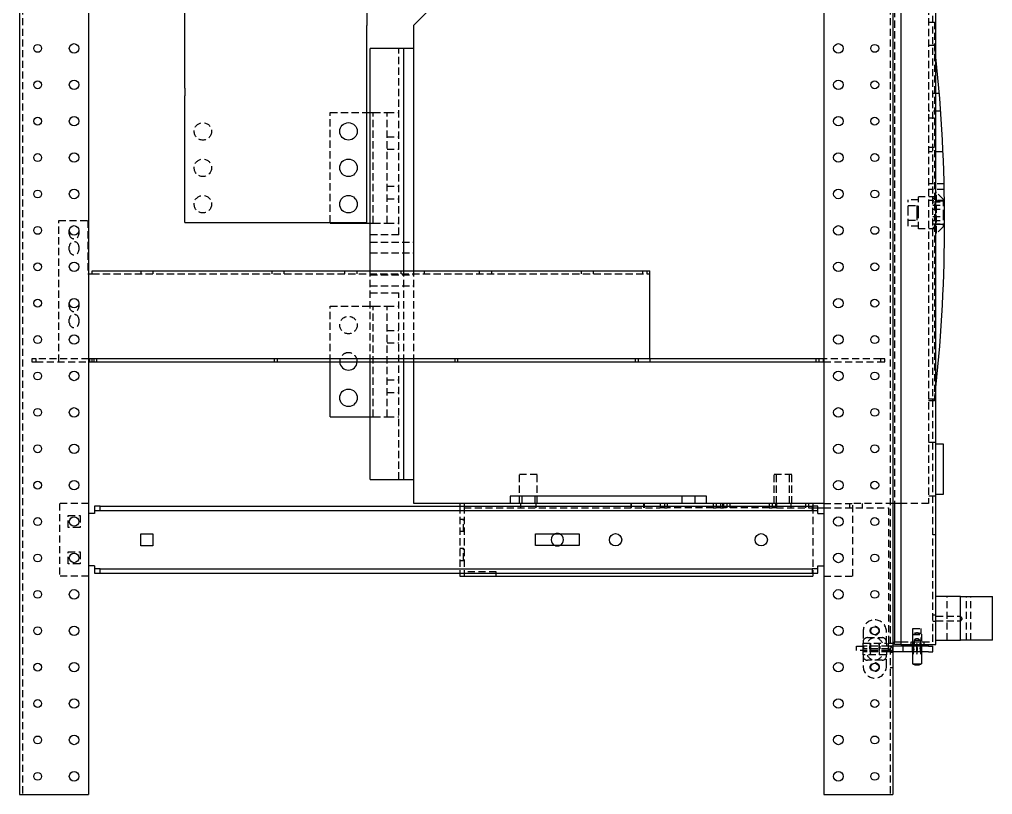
# Model space of a CAD drawing. Header units: millimetres. Extents: x -116965 to 323937, y 291661 to 566926.
# Drawn here: x -22581.3 to -22146.8, y 302712.3 to 303058.3 of the extents above; entities that cross this region are included whole.
import ezdxf

# ---------------------------------------------------------------- set-up
doc = ezdxf.new("R2010")
doc.units = ezdxf.units.MM
doc.linetypes.add('HIDDEN2', pattern=[4.7625, 3.175, -1.5875])
doc.layers.add('ALPHA', color=255, linetype='Continuous')
doc.layers.add('Pointille_Court', color=40, linetype='HIDDEN2', lineweight=25)

msp = doc.modelspace()

# ---------------------------------------------------------------- linework, layer by layer
at = {"layer": 'ALPHA'}
for p, q in [((-22581.298444, 303492.2804), (-22581.298444, 302712.2804)), ((-22550.423444, 303492.2804), (-22550.423444, 302712.2804)), ((-22222.173444, 303492.2804), (-22222.173444, 302712.2804)), ((-22191.298444, 303492.2804), (-22191.298444, 302712.2804)), ((-22187.723444, 303164.6804), (-22187.723444, 302779.2304)), ((-22172.123444, 302779.2304), (-22172.123444, 303164.6804)), ((-22507.523444, 303055.700642), (-22507.523444, 303061.445885)), ((-22426.273444, 303061.445885), (-22426.273444, 303055.700642)), ((-22405.148444, 303055.8054), (-22398.648444, 303062.3054)), ((-22507.523444, 303027.658254), (-22507.523444, 303055.700642)), ((-22426.273444, 303027.658254), (-22426.273444, 303055.700642)), ((-22405.148444, 303045.4054), (-22405.148444, 303055.8054)), ((-22424.648444, 302946.1179), (-22424.648444, 303045.4054)), ((-22409.698444, 303045.4054), (-22424.648444, 303045.4054)), ((-22409.698444, 302946.1179), (-22409.698444, 303045.4054)), ((-22405.148444, 303045.4054), (-22409.698444, 303045.4054)), ((-22405.148444, 302946.1179), (-22405.148444, 303045.4054)), ((-22507.523444, 303027.658254), (-22507.523444, 303024.211108)), ((-22426.273444, 303024.211108), (-22426.273444, 303027.658254)), ((-22507.523444, 302967.7304), (-22507.523444, 303024.211108)), ((-22426.273444, 302967.7304), (-22426.273444, 303024.211108)), ((-22426.273444, 303016.8054), (-22424.648444, 303016.8054)), ((-22507.523444, 302967.7304), (-22426.273444, 302967.7304)), ((-22442.523444, 302967.4054), (-22442.523444, 302967.7304)), ((-22442.523444, 302967.4054), (-22424.648444, 302967.4054)), ((-22550.423444, 302944.8179), (-22548.798444, 302944.8179)), ((-22548.798444, 302944.8179), (-22548.798444, 302946.1179)), ((-22548.798444, 302946.1179), (-22299.848444, 302946.1179)), ((-22299.848444, 302906.7929), (-22299.848444, 302946.1179)), ((-22222.173444, 302906.7929), (-22550.423444, 302906.7929)), ((-22550.423444, 302905.4929), (-22222.173444, 302905.4929)), ((-22442.523444, 302880.9554), (-22442.523444, 302905.4929)), ((-22424.648444, 302853.0054), (-22424.648444, 302905.4929)), ((-22409.698444, 302853.0054), (-22409.698444, 302905.4929)), ((-22405.148444, 302853.0054), (-22405.148444, 302905.4929)), ((-22442.523444, 302880.9554), (-22424.648444, 302880.9554)), ((-22172.123444, 302868.9304), (-22168.873444, 302868.9304)), ((-22168.873444, 302868.9304), (-22168.873444, 302846.1804)), ((-22424.648444, 302853.0054), (-22409.698444, 302853.0054)), ((-22409.698444, 302853.0054), (-22405.148444, 302853.0054)), ((-22405.148444, 302842.2804), (-22405.148444, 302853.0054)), ((-22362.248444, 302845.5304), (-22362.248444, 302842.2804)), ((-22274.498444, 302845.5304), (-22362.248444, 302845.5304)), ((-22274.498444, 302842.2804), (-22274.498444, 302845.5304)), ((-22168.873444, 302846.1804), (-22172.123444, 302846.1804)), ((-22547.823444, 302840.9804), (-22547.823444, 302839.0304)), ((-22545.223444, 302840.9804), (-22547.823444, 302840.9804)), ((-22545.223444, 302840.9804), (-22227.373444, 302840.9804)), ((-22545.223444, 302839.0304), (-22545.223444, 302840.9804)), ((-22384.673444, 302842.2804), (-22405.148444, 302842.2804)), ((-22384.673444, 302842.2804), (-22384.673444, 302840.9804)), ((-22382.723444, 302842.2804), (-22384.673444, 302842.2804)), ((-22227.048444, 302842.2804), (-22382.723444, 302842.2804)), ((-22382.723444, 302842.2804), (-22382.723444, 302840.9804)), ((-22227.373444, 302840.9804), (-22227.373444, 302839.0304)), ((-22224.773444, 302840.9804), (-22227.373444, 302840.9804)), ((-22222.173444, 302842.2804), (-22227.048444, 302842.2804)), ((-22227.048444, 302842.2804), (-22227.048444, 302840.9804)), ((-22224.773444, 302839.0304), (-22224.773444, 302840.9804)), ((-22224.773444, 302840.3304), (-22222.173444, 302840.3304)), ((-22187.723444, 302842.2804), (-22191.298444, 302842.2804)), ((-22190.648444, 302842.2804), (-22190.648444, 302780.5304)), ((-22547.823444, 302837.7304), (-22550.423444, 302837.7304)), ((-22547.823444, 302839.0304), (-22545.223444, 302839.0304)), ((-22547.823444, 302839.0304), (-22547.823444, 302837.7304)), ((-22545.223444, 302839.0304), (-22227.373444, 302839.0304)), ((-22227.373444, 302839.0304), (-22224.773444, 302839.0304)), ((-22224.773444, 302837.7304), (-22224.773444, 302839.0304)), ((-22224.773444, 302837.7304), (-22222.173444, 302837.7304)), ((-22527.120944, 302828.7279), (-22521.725944, 302828.7279)), ((-22527.120944, 302823.3329), (-22527.120944, 302828.7279)), ((-22521.725944, 302828.7279), (-22521.725944, 302823.3329)), ((-22350.873444, 302823.4304), (-22350.873444, 302828.6304)), ((-22350.873444, 302828.6304), (-22331.373444, 302828.6304)), ((-22331.373444, 302828.6304), (-22331.373444, 302823.4304)), ((-22521.725944, 302823.3329), (-22527.120944, 302823.3329)), ((-22331.373444, 302823.4304), (-22350.873444, 302823.4304)), ((-22547.823444, 302814.3304), (-22550.423444, 302814.3304)), ((-22547.823444, 302814.3304), (-22547.823444, 302813.0304)), ((-22224.773444, 302814.3304), (-22222.173444, 302814.3304)), ((-22224.773444, 302813.0304), (-22224.773444, 302814.3304)), ((-22547.823444, 302813.0304), (-22547.823444, 302811.0804)), ((-22545.223444, 302813.0304), (-22547.823444, 302813.0304)), ((-22547.823444, 302811.0804), (-22545.223444, 302811.0804)), ((-22545.223444, 302813.0304), (-22227.373444, 302813.0304)), ((-22545.223444, 302811.0804), (-22545.223444, 302813.0304)), ((-22545.223444, 302811.0804), (-22227.373444, 302811.0804)), ((-22384.673444, 302811.0804), (-22384.673444, 302809.7804)), ((-22384.673444, 302809.7804), (-22382.723444, 302809.7804)), ((-22382.723444, 302811.0804), (-22382.723444, 302809.7804)), ((-22382.723444, 302809.7804), (-22227.048444, 302809.7804)), ((-22227.373444, 302813.0304), (-22227.373444, 302811.0804)), ((-22224.773444, 302813.0304), (-22227.373444, 302813.0304)), ((-22227.373444, 302811.0804), (-22224.773444, 302811.0804)), ((-22227.048444, 302811.0804), (-22227.048444, 302809.7804)), ((-22224.773444, 302811.0804), (-22224.773444, 302813.0304)), ((-22161.073444, 302800.6804), (-22172.123444, 302800.6804)), ((-22161.073444, 302781.1804), (-22161.073444, 302800.6804)), ((-22161.073444, 302800.6804), (-22146.833115, 302800.6804)), ((-22146.833115, 302781.1804), (-22146.833115, 302800.6804)), ((-22190.648444, 302779.2304), (-22190.648444, 302780.5304)), ((-22190.648444, 302780.5304), (-22187.723444, 302780.5304)), ((-22187.723444, 302779.2304), (-22190.648444, 302779.2304)), ((-22187.723444, 302779.2304), (-22172.123444, 302779.2304)), ((-22185.773444, 302778.5804), (-22185.773444, 302779.2304)), ((-22175.373444, 302778.5804), (-22175.373444, 302779.2304)), ((-22172.123444, 302781.1804), (-22161.073444, 302781.1804)), ((-22146.833115, 302781.1804), (-22161.073444, 302781.1804)), ((-22186.748444, 302778.5804), (-22191.298444, 302778.5804)), ((-22186.748444, 302775.9804), (-22191.298444, 302775.9804)), ((-22186.748444, 302775.9804), (-22186.748444, 302778.5804)), ((-22175.373444, 302778.5804), (-22186.748444, 302778.5804)), ((-22175.373444, 302775.9804), (-22186.748444, 302775.9804)), ((-22182.523444, 302775.9804), (-22182.523444, 302770.6504)), ((-22178.623444, 302775.9804), (-22178.623444, 302770.6504)), ((-22175.373444, 302778.5804), (-22173.423444, 302778.5804)), ((-22175.373444, 302775.9804), (-22173.423444, 302775.9804)), ((-22173.423444, 302775.9804), (-22173.423444, 302778.5804)), ((-22182.523444, 302770.6504), (-22178.623444, 302770.6504)), ((-22581.298444, 302712.2804), (-22550.423444, 302712.2804)), ((-22222.173444, 302712.2804), (-22191.298444, 302712.2804))]:
    msp.add_line(p, q, dxfattribs=at)
for centre, radius in [((-22573.173444, 303045.4054), 1.755), ((-22556.923444, 303045.4054), 2.1125), ((-22215.673444, 303045.4054), 2.1125), ((-22199.423444, 303045.4054), 1.755), ((-22573.173444, 303029.1554), 1.755), ((-22556.923444, 303029.1554), 2.1125), ((-22215.673444, 303029.1554), 2.1125), ((-22199.423444, 303029.1554), 1.755), ((-22573.173444, 303012.9054), 1.755), ((-22556.923444, 303012.9054), 2.1125), ((-22215.673444, 303012.9054), 2.1125), ((-22199.423444, 303012.9054), 1.755), ((-22434.398444, 303008.3554), 3.9), ((-22573.173444, 302996.6554), 1.755), ((-22556.923444, 302996.6554), 2.1125), ((-22215.673444, 302996.6554), 2.1125), ((-22199.423444, 302996.6554), 1.755), ((-22434.398444, 302992.1054), 3.9), ((-22573.173444, 302980.4054), 1.755), ((-22556.923444, 302980.4054), 2.1125), ((-22434.398444, 302975.8554), 3.9), ((-22215.673444, 302980.4054), 2.1125), ((-22199.423444, 302980.4054), 1.755), ((-22573.173444, 302964.1554), 1.755), ((-22556.923444, 302964.1554), 2.1125), ((-22215.673444, 302964.1554), 2.1125), ((-22199.423444, 302964.1554), 1.755), ((-22573.173444, 302947.9054), 1.755), ((-22556.923444, 302947.9054), 2.1125), ((-22215.673444, 302947.9054), 2.1125), ((-22199.423444, 302947.9054), 1.755), ((-22573.173444, 302931.6554), 1.755), ((-22556.923444, 302931.6554), 2.1125), ((-22215.673444, 302931.6554), 2.1125), ((-22199.423444, 302931.6554), 1.755), ((-22573.173444, 302915.4054), 1.755), ((-22556.923444, 302915.4054), 2.1125), ((-22215.673444, 302915.4054), 2.1125), ((-22199.423444, 302915.4054), 1.755), ((-22573.173444, 302899.1554), 1.755), ((-22556.923444, 302899.1554), 2.1125), ((-22215.673444, 302899.1554), 2.1125), ((-22199.423444, 302899.1554), 1.755), ((-22434.398444, 302889.4054), 3.9), ((-22573.173444, 302882.9054), 1.755), ((-22556.923444, 302882.9054), 2.1125), ((-22215.673444, 302882.9054), 2.1125), ((-22199.423444, 302882.9054), 1.755), ((-22573.173444, 302866.6554), 1.755), ((-22556.923444, 302866.6554), 2.1125), ((-22215.673444, 302866.6554), 2.1125), ((-22199.423444, 302866.6554), 1.755), ((-22573.173444, 302850.4054), 1.755), ((-22556.923444, 302850.4054), 2.1125), ((-22215.673444, 302850.4054), 2.1125), ((-22199.423444, 302850.4054), 1.755), ((-22573.173444, 302834.1554), 1.755), ((-22556.923444, 302834.1554), 2.1125), ((-22215.673444, 302834.1554), 2.1125), ((-22199.423444, 302834.1554), 1.755), ((-22315.123444, 302826.0304), 2.7625), ((-22250.123444, 302826.0304), 2.7625), ((-22573.173444, 302817.9054), 1.755), ((-22556.923444, 302817.9054), 2.1125), ((-22215.673444, 302817.9054), 2.1125), ((-22199.423444, 302817.9054), 1.755), ((-22573.173444, 302801.6554), 1.755), ((-22556.923444, 302801.6554), 2.1125), ((-22215.673444, 302801.6554), 2.1125), ((-22199.423444, 302801.6554), 1.755), ((-22573.173444, 302785.4054), 1.755), ((-22556.923444, 302785.4054), 2.1125), ((-22215.673444, 302785.4054), 2.1125), ((-22199.423444, 302785.4054), 1.755), ((-22573.173444, 302769.1554), 1.755), ((-22556.923444, 302769.1554), 2.1125), ((-22215.673444, 302769.1554), 2.1125), ((-22199.423444, 302769.1554), 1.755), ((-22573.173444, 302752.9054), 1.755), ((-22556.923444, 302752.9054), 2.1125), ((-22215.673444, 302752.9054), 2.1125), ((-22199.423444, 302752.9054), 1.755), ((-22573.173444, 302736.6554), 1.755), ((-22556.923444, 302736.6554), 2.1125), ((-22215.673444, 302736.6554), 2.1125), ((-22199.423444, 302736.6554), 1.755), ((-22556.923444, 302720.4054), 2.1125), ((-22215.673444, 302720.4054), 2.1125), ((-22573.173444, 302720.4054), 1.755), ((-22199.423444, 302720.4054), 1.755)]:
    msp.add_circle(centre, radius, dxfattribs=at)
for centre, radius, start, end in [((-22867.217194, 302967.7304), 698.99375, 353.944703388, 6.055296612), ((-22434.398444, 302905.6554), 3.9, 182.38801546, 357.61198454), ((-22341.123444, 302826.0304), 2.7625, 109.74992279, 250.25007721), ((-22341.123444, 302826.0304), 2.7625, 289.74992279, 70.25007721), ((-22180.573444, 302774.04665), 3.91625, 240.13716564, 299.86283436)]:
    msp.add_arc(centre, radius, start, end, dxfattribs=at)
for major_axis, ratio, start_param, end_param in [((0.162431, 24.917985), 0.0779847629, 2.1257914248, 2.1777898095), ((-1.765627, -24.917919), 0.0332164699, 5.2692293627, 5.3212277474), ((1.765627, -24.917919), 0.0332164699, 0.9619575598, 1.0139559445), ((-0.162431, 24.917985), 0.0779847629, 4.1053954977, 4.1573938823)]:
    msp.add_ellipse((-22180.573444, 302789.099895), major_axis=major_axis, ratio=ratio, start_param=start_param, end_param=end_param, dxfattribs=at)
at = {"layer": 'Pointille_Court'}
for p, q in [((-22579.998444, 303492.2804), (-22579.998444, 302712.2804)), ((-22192.598444, 303492.2804), (-22192.598444, 302712.2804)), ((-22173.423444, 302780.5304), (-22173.423444, 303163.3804)), ((-22190.648444, 303100.6554), (-22190.648444, 302842.2804)), ((-22175.373444, 303077.9054), (-22175.373444, 302842.2804)), ((-22175.373444, 303057.1054), (-22172.773444, 303057.1054)), ((-22172.773444, 303057.1054), (-22172.773444, 302888.1054)), ((-22411.973444, 302962.2054), (-22411.973444, 303045.4054)), ((-22172.699223, 303046.7054), (-22175.373444, 303046.7054)), ((-22170.594529, 303025.2554), (-22175.373444, 303025.2554)), ((-22442.523444, 303016.8054), (-22426.273444, 303016.8054)), ((-22442.523444, 302967.7304), (-22442.523444, 303016.8054)), ((-22424.648444, 303016.8054), (-22423.348444, 303016.8054)), ((-22423.348444, 302967.4054), (-22423.348444, 303016.8054)), ((-22423.348444, 303016.8054), (-22417.173444, 303016.8054)), ((-22417.173444, 303016.8054), (-22411.973444, 303016.8054)), ((-22417.173444, 302967.4054), (-22417.173444, 303016.8054)), ((-22169.994355, 303017.4554), (-22175.373444, 303017.4554)), ((-22172.773444, 303014.2054), (-22175.373444, 303014.2054)), ((-22417.173444, 303005.9504), (-22411.973444, 303005.9504)), ((-22172.773444, 303001.2054), (-22175.373444, 303001.2054)), ((-22417.173444, 303000.3604), (-22411.973444, 303000.3604)), ((-22168.934703, 302999.2554), (-22175.373444, 302999.2554)), ((-22417.173444, 302983.8504), (-22411.973444, 302983.8504)), ((-22168.43571, 302984.9554), (-22175.373444, 302984.9554)), ((-22172.123444, 302979.1054), (-22179.923444, 302979.1054)), ((-22179.923444, 302971.955065), (-22179.923444, 302979.1054)), ((-22168.376459, 302982.3554), (-22175.373444, 302982.3554)), ((-22171.798444, 302981.0554), (-22172.123444, 302981.0554)), ((-22168.873444, 302978.1304), (-22171.798444, 302981.0554)), ((-22171.798444, 302971.954974), (-22171.798444, 302981.0554)), ((-22417.173444, 302978.2604), (-22411.973444, 302978.2604)), ((-22179.923444, 302977.8054), (-22184.473444, 302977.8054)), ((-22184.473444, 302971.955126), (-22184.473444, 302977.8054)), ((-22184.473444, 302975.2054), (-22180.573444, 302975.2054)), ((-22180.573444, 302975.2054), (-22180.573444, 302971.955248)), ((-22168.291446, 302977.4804), (-22175.373444, 302977.4804)), ((-22172.123444, 302978.4554), (-22173.423444, 302978.4554)), ((-22168.873444, 302977.1554), (-22173.423444, 302977.1554)), ((-22173.423444, 302976.89769), (-22168.873444, 302976.89769)), ((-22173.423444, 302976.897598), (-22168.873444, 302976.897598)), ((-22173.423444, 302975.394922), (-22168.873444, 302975.394922)), ((-22173.423444, 302975.394831), (-22168.873444, 302975.394831)), ((-22168.873444, 302978.1304), (-22168.873444, 302971.955111)), ((-22184.473444, 302966.1054), (-22184.473444, 302971.955126)), ((-22180.573444, 302971.955248), (-22180.573444, 302968.7054)), ((-22179.923444, 302964.8054), (-22179.923444, 302971.955065)), ((-22173.423444, 302973.5804), (-22168.873444, 302973.5804)), ((-22173.423444, 302970.3304), (-22168.873444, 302970.3304)), ((-22171.798444, 302962.8554), (-22171.798444, 302971.954974)), ((-22168.873444, 302971.955111), (-22168.873444, 302965.7804)), ((-22563.748444, 302968.5429), (-22550.748444, 302968.5429)), ((-22563.748444, 302905.4929), (-22563.748444, 302968.5429)), ((-22550.748444, 302968.5429), (-22550.748444, 302944.8179)), ((-22424.648444, 302967.4054), (-22423.348444, 302967.4054)), ((-22423.348444, 302967.4054), (-22417.173444, 302967.4054)), ((-22417.173444, 302967.4054), (-22411.973444, 302967.4054)), ((-22184.473444, 302968.7054), (-22180.573444, 302968.7054)), ((-22179.923444, 302966.1054), (-22184.473444, 302966.1054)), ((-22173.423444, 302968.515968), (-22168.873444, 302968.515968)), ((-22173.423444, 302968.515877), (-22168.873444, 302968.515877)), ((-22173.423444, 302967.013201), (-22168.873444, 302967.013201)), ((-22173.423444, 302967.013109), (-22168.873444, 302967.013109)), ((-22168.873444, 302966.7554), (-22173.423444, 302966.7554)), ((-22168.873444, 302965.7804), (-22171.798444, 302962.8554)), ((-22559.035944, 302962.5304), (-22559.035944, 302964.1554)), ((-22554.810944, 302964.1554), (-22554.810944, 302962.5304)), ((-22411.973444, 302962.2054), (-22424.648444, 302962.2054)), ((-22172.123444, 302964.8054), (-22179.923444, 302964.8054)), ((-22172.123444, 302965.4554), (-22173.423444, 302965.4554)), ((-22171.798444, 302962.8554), (-22172.123444, 302962.8554)), ((-22424.648444, 302958.9554), (-22405.148444, 302958.9554)), ((-22559.035944, 302955.3804), (-22559.035944, 302957.0054)), ((-22554.810944, 302957.0054), (-22554.810944, 302955.3804)), ((-22424.648444, 302954.0804), (-22405.148444, 302954.0804)), ((-22550.748444, 302944.8179), (-22550.423444, 302944.8179)), ((-22548.798444, 302944.8179), (-22299.848444, 302944.8179)), ((-22527.120944, 302946.1179), (-22527.120944, 302944.8179)), ((-22521.725944, 302946.1179), (-22521.725944, 302944.8179)), ((-22468.620944, 302946.1179), (-22468.620944, 302944.8179)), ((-22463.225944, 302946.1179), (-22463.225944, 302944.8179)), ((-22436.120944, 302946.1179), (-22436.120944, 302944.8179)), ((-22430.725944, 302946.1179), (-22430.725944, 302944.8179)), ((-22424.648444, 302905.4929), (-22424.648444, 302946.1179)), ((-22424.648444, 302944.3304), (-22405.148444, 302944.3304)), ((-22410.998444, 302946.1179), (-22410.998444, 302944.8179)), ((-22409.698444, 302905.4929), (-22409.698444, 302946.1179)), ((-22405.148444, 302905.4929), (-22405.148444, 302946.1179)), ((-22400.598444, 302946.1179), (-22400.598444, 302944.8179)), ((-22375.995944, 302946.1179), (-22375.995944, 302944.8179)), ((-22370.600944, 302946.1179), (-22370.600944, 302944.8179)), ((-22330.495944, 302946.1179), (-22330.495944, 302944.8179)), ((-22325.100944, 302946.1179), (-22325.100944, 302944.8179)), ((-22303.098444, 302946.1179), (-22303.098444, 302944.8179)), ((-22301.148444, 302946.1179), (-22301.148444, 302944.8179)), ((-22424.648444, 302939.4554), (-22405.148444, 302939.4554)), ((-22424.648444, 302936.2054), (-22411.973444, 302936.2054)), ((-22411.973444, 302853.0054), (-22411.973444, 302936.2054)), ((-22559.035944, 302930.0304), (-22559.035944, 302931.6554)), ((-22554.810944, 302931.6554), (-22554.810944, 302930.0304)), ((-22442.523444, 302930.3554), (-22424.648444, 302930.3554)), ((-22442.523444, 302905.4929), (-22442.523444, 302930.3554)), ((-22424.648444, 302930.3554), (-22423.348444, 302930.3554)), ((-22423.348444, 302880.9554), (-22423.348444, 302930.3554)), ((-22423.348444, 302930.3554), (-22417.173444, 302930.3554)), ((-22417.173444, 302930.3554), (-22411.973444, 302930.3554)), ((-22417.173444, 302880.9554), (-22417.173444, 302930.3554)), ((-22559.035944, 302922.8804), (-22559.035944, 302924.5054)), ((-22554.810944, 302924.5054), (-22554.810944, 302922.8804)), ((-22417.173444, 302919.5004), (-22411.973444, 302919.5004)), ((-22417.173444, 302913.9104), (-22411.973444, 302913.9104)), ((-22575.773444, 302906.7929), (-22575.773444, 302905.4929)), ((-22573.823444, 302906.7929), (-22575.773444, 302906.7929)), ((-22575.773444, 302905.4929), (-22573.823444, 302905.4929)), ((-22550.423444, 302906.7929), (-22573.823444, 302906.7929)), ((-22573.823444, 302905.4929), (-22573.823444, 302906.7929)), ((-22573.823444, 302905.4929), (-22550.423444, 302905.4929)), ((-22550.098444, 302906.7929), (-22550.098444, 302905.4929)), ((-22548.798444, 302905.4929), (-22548.798444, 302906.7929)), ((-22548.148444, 302906.7929), (-22548.148444, 302905.4929)), ((-22546.848444, 302906.7929), (-22546.848444, 302905.4929)), ((-22467.548444, 302906.7929), (-22467.548444, 302905.4929)), ((-22466.248444, 302906.7929), (-22466.248444, 302905.4929)), ((-22386.948444, 302906.7929), (-22386.948444, 302905.4929)), ((-22385.648444, 302906.7929), (-22385.648444, 302905.4929)), ((-22306.348444, 302906.7929), (-22306.348444, 302905.4929)), ((-22305.048444, 302906.7929), (-22305.048444, 302905.4929)), ((-22299.848444, 302906.7929), (-22299.848444, 302905.4929)), ((-22225.748444, 302906.7929), (-22225.748444, 302905.4929)), ((-22224.448444, 302906.7929), (-22224.448444, 302905.4929)), ((-22222.498444, 302906.7929), (-22222.498444, 302905.4929)), ((-22196.823444, 302906.7929), (-22222.173444, 302906.7929)), ((-22222.173444, 302905.4929), (-22196.823444, 302905.4929)), ((-22196.823444, 302906.7929), (-22196.823444, 302905.4929)), ((-22194.873444, 302906.7929), (-22196.823444, 302906.7929)), ((-22196.823444, 302905.4929), (-22194.873444, 302905.4929)), ((-22194.873444, 302905.4929), (-22194.873444, 302906.7929)), ((-22417.173444, 302897.4004), (-22411.973444, 302897.4004)), ((-22417.173444, 302891.8104), (-22411.973444, 302891.8104)), ((-22172.773444, 302888.7554), (-22175.373444, 302888.7554)), ((-22172.773444, 302888.1054), (-22175.373444, 302888.1054)), ((-22172.699223, 302888.7554), (-22172.773444, 302888.7554)), ((-22424.648444, 302880.9554), (-22423.348444, 302880.9554)), ((-22423.348444, 302880.9554), (-22417.173444, 302880.9554)), ((-22417.173444, 302880.9554), (-22411.973444, 302880.9554)), ((-22175.373444, 302869.5804), (-22172.123444, 302869.5804)), ((-22358.023444, 302842.2804), (-22358.023444, 302855.2804)), ((-22358.023444, 302855.2804), (-22350.223444, 302855.2804)), ((-22350.223444, 302842.2804), (-22350.223444, 302855.2804)), ((-22244.273444, 302842.2804), (-22244.273444, 302855.2804)), ((-22244.273444, 302855.2804), (-22236.473444, 302855.2804)), ((-22243.298444, 302842.2804), (-22243.298444, 302855.2804)), ((-22237.448444, 302842.2804), (-22237.448444, 302855.2804)), ((-22236.473444, 302842.2804), (-22236.473444, 302855.2804)), ((-22357.048444, 302845.5304), (-22357.048444, 302842.2804)), ((-22351.198444, 302845.5304), (-22351.198444, 302842.2804)), ((-22285.548444, 302845.5304), (-22285.548444, 302842.2804)), ((-22279.698444, 302845.5304), (-22279.698444, 302842.2804)), ((-22172.123444, 302845.5304), (-22175.373444, 302845.5304)), ((-22563.423444, 302842.2804), (-22563.423444, 302809.7804)), ((-22550.423444, 302842.2804), (-22563.423444, 302842.2804)), ((-22384.673444, 302840.9804), (-22384.673444, 302811.0804)), ((-22382.723444, 302840.9804), (-22382.723444, 302811.0804)), ((-22382.723444, 302840.3304), (-22295.298444, 302840.3304)), ((-22357.535944, 302842.2804), (-22357.535944, 302840.3304)), ((-22350.710944, 302842.2804), (-22350.710944, 302840.3304)), ((-22308.330944, 302842.2804), (-22308.330944, 302840.3304)), ((-22308.135944, 302842.2804), (-22308.135944, 302840.3304)), ((-22302.610944, 302842.2804), (-22302.610944, 302840.3304)), ((-22302.415944, 302842.2804), (-22302.415944, 302840.3304)), ((-22295.298444, 302842.2804), (-22295.298444, 302840.3304)), ((-22293.348444, 302840.3304), (-22295.298444, 302840.3304)), ((-22293.348444, 302842.2804), (-22293.348444, 302840.3304)), ((-22293.348444, 302840.3304), (-22292.048444, 302840.3304)), ((-22292.048444, 302842.2804), (-22292.048444, 302840.3304)), ((-22271.573444, 302840.3304), (-22292.048444, 302840.3304)), ((-22271.573444, 302842.2804), (-22271.573444, 302840.3304)), ((-22271.573444, 302840.3304), (-22270.273444, 302840.3304)), ((-22270.273444, 302842.2804), (-22270.273444, 302840.3304)), ((-22268.323444, 302840.3304), (-22270.273444, 302840.3304)), ((-22268.323444, 302842.2804), (-22268.323444, 302840.3304)), ((-22268.323444, 302840.3304), (-22267.023444, 302840.3304)), ((-22267.348444, 302842.2804), (-22267.348444, 302840.3304)), ((-22267.023444, 302842.2804), (-22267.023444, 302840.3304)), ((-22246.548444, 302840.3304), (-22267.023444, 302840.3304)), ((-22265.398444, 302842.2804), (-22265.398444, 302840.3304)), ((-22264.098444, 302842.2804), (-22264.098444, 302840.3304)), ((-22246.548444, 302842.2804), (-22246.548444, 302840.3304)), ((-22246.548444, 302840.3304), (-22245.248444, 302840.3304)), ((-22245.248444, 302842.2804), (-22245.248444, 302840.3304)), ((-22243.298444, 302840.3304), (-22245.248444, 302840.3304)), ((-22243.785944, 302842.2804), (-22243.785944, 302840.3304)), ((-22243.298444, 302842.2804), (-22243.298444, 302840.3304)), ((-22243.298444, 302840.3304), (-22227.048444, 302840.3304)), ((-22236.960944, 302842.2804), (-22236.960944, 302840.3304)), ((-22230.298444, 302842.2804), (-22230.298444, 302840.3304)), ((-22228.998444, 302842.2804), (-22228.998444, 302840.3304)), ((-22227.048444, 302840.9804), (-22227.048444, 302811.0804)), ((-22227.048444, 302840.3304), (-22224.773444, 302840.3304)), ((-22222.173444, 302842.2804), (-22209.173444, 302842.2804)), ((-22222.173444, 302840.3304), (-22193.248444, 302840.3304)), ((-22210.635944, 302842.2804), (-22210.635944, 302840.3304)), ((-22209.173444, 302809.7804), (-22209.173444, 302842.2804)), ((-22191.298444, 302842.2804), (-22209.173444, 302842.2804)), ((-22205.110944, 302842.2804), (-22205.110944, 302840.3304)), ((-22193.248444, 302840.3304), (-22193.248444, 302779.8804)), ((-22175.373444, 302842.2804), (-22187.723444, 302842.2804)), ((-22559.620944, 302831.4579), (-22559.620944, 302836.8529)), ((-22559.620944, 302836.8529), (-22554.225944, 302836.8529)), ((-22554.225944, 302836.8529), (-22554.225944, 302831.4579)), ((-22554.225944, 302831.4579), (-22559.620944, 302831.4579)), ((-22384.673444, 302835.2279), (-22383.048444, 302835.2279)), ((-22383.048444, 302829.8329), (-22383.048444, 302835.2279)), ((-22384.673444, 302829.8329), (-22383.048444, 302829.8329)), ((-22173.423444, 302828.3054), (-22172.123444, 302828.3054)), ((-22559.620944, 302815.2079), (-22559.620944, 302820.6029)), ((-22559.620944, 302820.6029), (-22554.225944, 302820.6029)), ((-22554.225944, 302820.6029), (-22554.225944, 302815.2079)), ((-22384.673444, 302822.2279), (-22383.048444, 302822.2279)), ((-22383.048444, 302816.8329), (-22383.048444, 302822.2279)), ((-22554.225944, 302815.2079), (-22559.620944, 302815.2079)), ((-22384.673444, 302816.8329), (-22383.048444, 302816.8329)), ((-22550.423444, 302809.7804), (-22563.423444, 302809.7804)), ((-22368.423444, 302811.7304), (-22382.723444, 302811.7304)), ((-22368.423444, 302809.7804), (-22368.423444, 302811.7304)), ((-22222.173444, 302809.7804), (-22209.173444, 302809.7804)), ((-22167.052848, 302781.1804), (-22167.052848, 302800.6804)), ((-22158.453231, 302781.1804), (-22158.453231, 302800.6804)), ((-22156.583115, 302781.1804), (-22156.583115, 302800.6804)), ((-22172.123444, 302792.3929), (-22173.423444, 302792.3929)), ((-22172.123444, 302791.9704), (-22161.073444, 302791.9704)), ((-22160.448549, 302790.9304), (-22161.073444, 302791.9704)), ((-22172.123444, 302789.4679), (-22173.423444, 302789.4679)), ((-22172.123444, 302789.8904), (-22161.073444, 302789.8904)), ((-22160.448549, 302790.9304), (-22161.073444, 302789.8904)), ((-22204.623444, 302785.0804), (-22204.623444, 302779.8804)), ((-22194.223444, 302779.8804), (-22194.223444, 302785.0804)), ((-22182.523444, 302783.9104), (-22182.523444, 302775.9804)), ((-22182.523444, 302783.9104), (-22178.623444, 302783.9104)), ((-22182.490929, 302779.2304), (-22182.490929, 302786.3804)), ((-22182.490929, 302786.3804), (-22178.655929, 302786.3804)), ((-22182.490929, 302783.7804), (-22178.655929, 302783.7804)), ((-22178.655929, 302779.2304), (-22178.655929, 302786.3804)), ((-22178.623444, 302783.9104), (-22178.623444, 302775.9804)), ((-22204.623444, 302779.8804), (-22194.223444, 302779.8804)), ((-22204.623444, 302778.5804), (-22204.623444, 302779.8804)), ((-22202.673444, 302782.3504), (-22196.173444, 302782.3504)), ((-22201.438444, 302778.5804), (-22201.438444, 302779.8804)), ((-22201.373444, 302779.8804), (-22201.373444, 302774.6804)), ((-22197.473444, 302779.8804), (-22197.473444, 302774.6804)), ((-22197.408444, 302778.5804), (-22197.408444, 302779.8804)), ((-22194.223444, 302779.8804), (-22194.223444, 302778.5804)), ((-22193.248444, 302776.6304), (-22193.248444, 302779.8804)), ((-22193.248444, 302779.8804), (-22191.298444, 302779.8804)), ((-22187.723444, 302780.5304), (-22173.423444, 302780.5304)), ((-22183.173444, 302779.2304), (-22183.173444, 302780.5304)), ((-22182.588444, 302778.5804), (-22182.588444, 302779.2304)), ((-22181.978809, 302777.2804), (-22182.262193, 302779.663733)), ((-22182.035944, 302779.2304), (-22182.035944, 302780.5304)), ((-22181.873444, 302781.1804), (-22181.873444, 302779.2304)), ((-22181.873444, 302781.1804), (-22179.273444, 302781.1804)), ((-22180.573444, 302777.2804), (-22180.573444, 302779.663733)), ((-22179.273444, 302781.1804), (-22179.273444, 302779.2304)), ((-22179.168078, 302777.2804), (-22178.884694, 302779.663733)), ((-22179.110944, 302779.2304), (-22179.110944, 302780.5304)), ((-22178.558444, 302778.5804), (-22178.558444, 302779.2304)), ((-22177.323444, 302779.2304), (-22177.323444, 302780.5304)), ((-22207.548444, 302776.6304), (-22207.548444, 302778.5804)), ((-22207.548444, 302778.5804), (-22204.623444, 302778.5804)), ((-22193.248444, 302776.6304), (-22207.548444, 302776.6304)), ((-22204.623444, 302775.9804), (-22204.623444, 302778.5804)), ((-22193.248444, 302778.5804), (-22204.623444, 302778.5804)), ((-22204.623444, 302774.6804), (-22204.623444, 302775.9804)), ((-22193.248444, 302775.9804), (-22204.623444, 302775.9804)), ((-22204.623444, 302774.6804), (-22204.623444, 302769.4804)), ((-22194.223444, 302774.6804), (-22204.623444, 302774.6804)), ((-22204.298444, 302777.2804), (-22204.298444, 302778.5804)), ((-22193.248444, 302777.2804), (-22204.298444, 302777.2804)), ((-22201.698444, 302778.5804), (-22201.698444, 302777.2804)), ((-22201.535944, 302776.6304), (-22201.535944, 302778.5804)), ((-22201.438444, 302775.9804), (-22201.438444, 302778.5804)), ((-22201.438444, 302775.9804), (-22201.438444, 302774.6804)), ((-22197.408444, 302775.9804), (-22197.408444, 302778.5804)), ((-22197.408444, 302775.9804), (-22197.408444, 302774.6804)), ((-22197.310944, 302776.6304), (-22197.310944, 302778.5804)), ((-22197.148444, 302778.5804), (-22197.148444, 302777.2804)), ((-22194.223444, 302775.9804), (-22194.223444, 302774.6804)), ((-22194.223444, 302769.4804), (-22194.223444, 302774.6804)), ((-22191.298444, 302778.5804), (-22193.248444, 302778.5804)), ((-22191.298444, 302776.6304), (-22193.248444, 302776.6304)), ((-22191.298444, 302775.9804), (-22193.248444, 302775.9804)), ((-22191.298444, 302775.6554), (-22192.598444, 302775.6554)), ((-22182.523444, 302775.9804), (-22182.523444, 302778.5804)), ((-22181.978809, 302777.2804), (-22182.36233, 302777.323581)), ((-22182.36233, 302777.237218), (-22181.978809, 302777.2804)), ((-22182.360799, 302777.2804), (-22182.142321, 302777.2804)), ((-22181.978809, 302777.2804), (-22182.359256, 302777.323699)), ((-22181.978809, 302777.2804), (-22182.359256, 302777.2371)), ((-22181.978809, 302777.2804), (-22182.262193, 302774.897066)), ((-22182.144605, 302777.323699), (-22181.978809, 302777.2804)), ((-22182.144605, 302777.2371), (-22181.978809, 302777.2804)), ((-22181.978809, 302777.2804), (-22182.142321, 302777.2804)), ((-22182.14004, 302777.323581), (-22181.978809, 302777.2804)), ((-22181.978809, 302777.2804), (-22182.14004, 302777.237218)), ((-22180.795733, 302777.323581), (-22180.573444, 302777.2804)), ((-22180.573444, 302777.2804), (-22180.795733, 302777.237218)), ((-22180.573444, 302777.2804), (-22180.791921, 302777.2804)), ((-22180.788094, 302777.323699), (-22180.573444, 302777.2804)), ((-22180.788094, 302777.2371), (-22180.573444, 302777.2804)), ((-22180.573444, 302777.2804), (-22180.358793, 302777.323699)), ((-22180.573444, 302777.2804), (-22180.351154, 302777.323581)), ((-22180.573444, 302777.2804), (-22180.573444, 302774.897066)), ((-22180.354966, 302777.2804), (-22180.573444, 302777.2804)), ((-22180.351154, 302777.237218), (-22180.573444, 302777.2804)), ((-22180.573444, 302777.2804), (-22180.358793, 302777.2371)), ((-22179.168078, 302777.2804), (-22179.002282, 302777.323699)), ((-22178.787631, 302777.323699), (-22179.168078, 302777.2804)), ((-22178.784558, 302777.323581), (-22179.168078, 302777.2804)), ((-22179.168078, 302777.2804), (-22179.006847, 302777.323581)), ((-22179.168078, 302777.2804), (-22178.884694, 302774.897066)), ((-22179.004566, 302777.2804), (-22179.168078, 302777.2804)), ((-22178.787631, 302777.2371), (-22179.168078, 302777.2804)), ((-22179.168078, 302777.2804), (-22178.784558, 302777.237218)), ((-22179.006847, 302777.237218), (-22179.168078, 302777.2804)), ((-22179.168078, 302777.2804), (-22179.002282, 302777.2371)), ((-22179.004566, 302777.2804), (-22178.786088, 302777.2804)), ((-22178.623444, 302775.9804), (-22178.623444, 302778.5804)), ((-22196.173444, 302772.2104), (-22202.673444, 302772.2104)), ((-22191.298444, 302768.8304), (-22192.598444, 302768.8304))]:
    msp.add_line(p, q, dxfattribs=at)
for centre, radius in [((-22499.398444, 303008.3554), 3.9), ((-22499.398444, 302992.1054), 3.9), ((-22499.398444, 302975.8554), 3.9), ((-22434.398444, 302921.9054), 3.9), ((-22199.423444, 302785.4054), 2.015), ((-22199.423444, 302769.1554), 2.015)]:
    msp.add_circle(centre, radius, dxfattribs=at)
for centre, radius, start, end in [((-22867.217194, 302967.7304), 698.99375, 6.055296612, 6.540975847), ((-22556.923444, 302962.5304), 2.1125, 180, 0), ((-22556.923444, 302957.0054), 2.1125, 0, 180), ((-22556.923444, 302955.3804), 2.1125, 180, 0), ((-22556.923444, 302930.0304), 2.1125, 180, 0), ((-22556.923444, 302924.5054), 2.1125, 0, 180), ((-22556.923444, 302922.8804), 2.1125, 180, 0), ((-22434.398444, 302905.6554), 3.9, 90, 182.38801546), ((-22434.398444, 302905.6554), 3.9, 357.61198454, 90), ((-22867.217194, 302967.7304), 698.99375, 353.459024153, 353.944703388), ((-22341.123444, 302826.0304), 2.7625, 90, 109.74992279), ((-22341.123444, 302826.0304), 2.7625, 70.25007721, 90), ((-22341.123444, 302826.0304), 2.7625, 250.25007721, 289.74992279), ((-22199.423444, 302785.0804), 5.2, 0, 180), ((-22180.573444, 302780.51415), 3.91625, 60.13716564, 119.86283436), ((-22202.673444, 302780.4004), 1.95, 90, 180), ((-22199.423444, 302778.562118), 3.658281, 21.12202138, 158.87797862), ((-22196.173444, 302780.4004), 1.95, 0, 90), ((-22180.573444, 302780.2054), 1.625, 36.86989764, 143.13010236), ((-22199.423444, 302775.998681), 3.658281, 201.12202138, 338.87797862), ((-22193.248444, 302776.6304), 1.95, 0, 90), ((-22193.248444, 302776.6304), 0.65, 0, 90), ((-22202.673444, 302774.1604), 1.95, 180, 270), ((-22196.173444, 302774.1604), 1.95, 270, 0), ((-22199.423444, 302769.4804), 5.2, 180, 0)]:
    msp.add_arc(centre, radius, start, end, dxfattribs=at)
for centre, major_axis, ratio, start_param, end_param in [((-22180.573444, 302765.460904), (0.162431, -24.917985), 0.0779847629, 4.1053954977, 4.2156962226), ((-22180.573444, 302765.460904), (-1.765627, 24.917919), 0.0332164699, 0.9619575598, 1.0722582847), ((-22180.573444, 302765.460904), (1.605405, 24.917886), 0.0444209743, 0.9671731361, 1.077473861), ((-22180.573444, 302765.460904), (-1.605405, 24.917886), 0.0444209743, 5.2057114462, 5.3160121711), ((-22180.573444, 302765.460904), (1.765627, 24.917919), 0.0332164699, 5.2109270225, 5.3212277474), ((-22180.573444, 302765.460904), (-0.162431, -24.917985), 0.0779847629, 2.0674890846, 2.1777898095), ((-22180.573444, 302777.057598), (-1.949936, 0.232934), 0.0676868882, 5.8779727804, 5.8819151496), ((-22180.573444, 302789.099895), (0.162431, 24.917985), 0.0779847629, 2.0635467155, 2.0655141579), ((-22180.573444, 302765.460904), (0.162431, -24.917985), 0.0779847629, 4.2176711493, 4.2196385917), ((-22180.573444, 302777.503201), (1.949936, 0.232934), 0.0676868882, 3.5428628112, 3.5468051803), ((-22180.573444, 302789.099895), (0.162431, 24.917985), 0.0779847629, 2.0674890846, 2.1257914248), ((-22180.573444, 302789.099895), (-1.765627, -24.917919), 0.0332164699, 5.2109270225, 5.2692293627), ((-22180.573444, 302777.057598), (-1.949936, 0.232934), 0.0676868882, 5.6534289616, 5.6573713307), ((-22180.573444, 302777.503201), (1.949936, 0.232934), 0.0676868882, 3.7674066301, 3.7713489992), ((-22180.573444, 302789.099895), (-1.765627, -24.917919), 0.0332164699, 5.2069846534, 5.2089520958), ((-22180.573444, 302765.460904), (-1.765627, 24.917919), 0.0332164699, 1.0742332114, 1.0762006538), ((-22180.573444, 302777.057598), (-1.95, 0), 0.1372965938, 4.8226897053, 4.8266320744), ((-22180.573444, 302789.099895), (1.605405, -24.917886), 0.0444209743, 5.2017690771, 5.2037365195), ((-22180.573444, 302765.460904), (1.605405, 24.917886), 0.0444209743, 1.0794487877, 1.0814162301), ((-22180.573444, 302777.503201), (1.95, 0), 0.1372965938, 4.5981458864, 4.6020882555), ((-22180.573444, 302789.099895), (1.605405, -24.917886), 0.0444209743, 5.2057114462, 5.3160121711), ((-22180.573444, 302789.099895), (-1.605405, -24.917886), 0.0444209743, 0.9671731361, 1.077473861), ((-22180.573444, 302777.057598), (-1.95, 0), 0.1372965938, 4.5981458864, 4.6020882555), ((-22180.573444, 302777.503201), (1.95, 0), 0.1372965938, 4.8226897053, 4.8266320744), ((-22180.573444, 302789.099895), (-1.605405, -24.917886), 0.0444209743, 1.0794487877, 1.0814162301), ((-22180.573444, 302765.460904), (-1.605405, 24.917886), 0.0444209743, 5.2017690771, 5.2037365195), ((-22180.573444, 302777.057598), (-1.949936, -0.232934), 0.0676868882, 3.7674066301, 3.7713489992), ((-22180.573444, 302789.099895), (1.765627, -24.917919), 0.0332164699, 1.0742332114, 1.0762006538), ((-22180.573444, 302765.460904), (1.765627, 24.917919), 0.0332164699, 5.2069846534, 5.2089520958), ((-22180.573444, 302777.503201), (1.949936, -0.232934), 0.0676868882, 5.6534289616, 5.6573713307), ((-22180.573444, 302789.099895), (1.765627, -24.917919), 0.0332164699, 1.0139559445, 1.0722582847), ((-22180.573444, 302789.099895), (-0.162431, 24.917985), 0.0779847629, 4.1573938823, 4.2156962226), ((-22180.573444, 302777.057598), (-1.949936, -0.232934), 0.0676868882, 3.5428628112, 3.5468051803), ((-22180.573444, 302777.503201), (1.949936, -0.232934), 0.0676868882, 5.8779727804, 5.8819151496), ((-22180.573444, 302789.099895), (-0.162431, 24.917985), 0.0779847629, 4.2176711493, 4.2196385917), ((-22180.573444, 302765.460904), (-0.162431, -24.917985), 0.0779847629, 2.0635467155, 2.0655141579)]:
    msp.add_ellipse(centre, major_axis=major_axis, ratio=ratio, start_param=start_param, end_param=end_param, dxfattribs=at)

doc.saveas('drawing.dxf')
